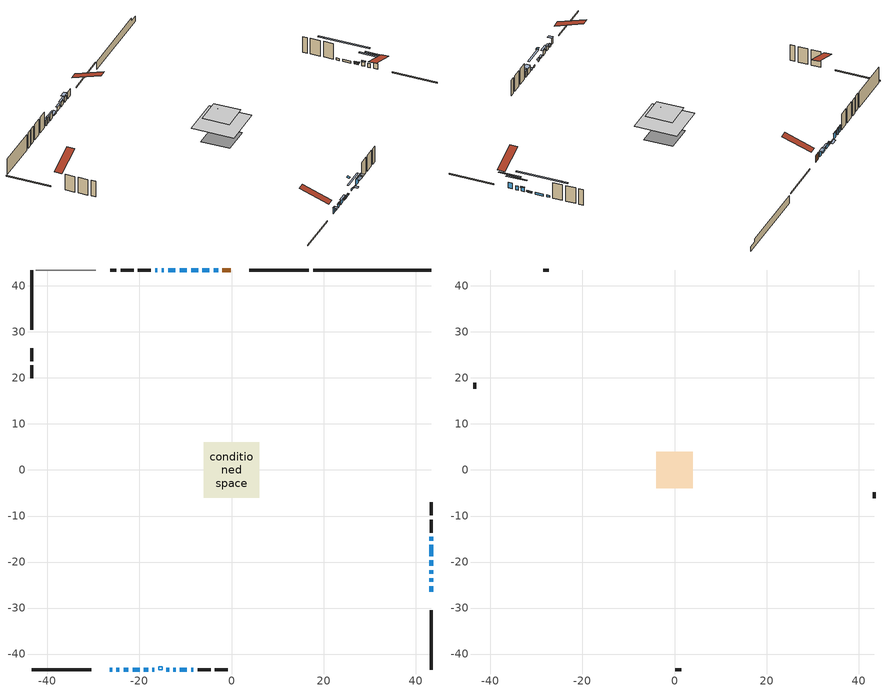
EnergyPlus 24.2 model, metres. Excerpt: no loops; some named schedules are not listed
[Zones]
conditioned space
 floor adiabatic (AdiabaticFloorConstruction): -6.07,-6.07 -6.07,6.07 6.07,6.07 6.07,-6.07 z2.8
 floor foundation (Slab1 construction): -4.17,-4.17 -4.17,4.17 4.17,4.17 4.17,-4.17 z-2.03
 wall outside (RimJoist1 construction): 16.83,43.46 3.9,43.46 / -43.46,-43.46 -30.53,-43.46 / -43.46,43.46 -43.46,30.53 / 43.46,-43.46 43.46,-30.53 z0.36:0.66
 wall outside (AdiabaticWallConstruction 1): -0.2,43.46 -1.99,43.46 z0.36:2.39
 wall outside (AdiabaticWallConstruction): -2.92,43.46 -3.88,43.46 z0.36:1.96; -26.43,-43.46 -25.92,-43.46 / 43.46,-26.43 43.46,-25.21 / -12.22,43.46 -13.74,43.46 / -14.67,43.46 -15.18,43.46 / -16.11,43.46 -16.62,43.46 / -11.23,-43.46 -9.7,-43.46 / -8.78,-43.46 -8.27,-43.46 z0.36:2.17; -25,-43.46 -24.38,-43.46 / -17.22,-43.46 -16.75,-43.46 z0.36:0.82; 43.46,-24.29 43.46,-23.52 / -4.81,43.46 -6.33,43.46 / -7.26,43.46 -8.79,43.46 / -23.46,-43.46 -22.44,-43.46 / -21.51,-43.46 -19.98,-43.46 / 43.46,-22.6 43.46,-21.78 z0.36:1.58; -19.06,-43.46 -18.14,-43.46 z0.36:0.72; 43.46,-20.85 43.46,-19.63 z0.36:0.77; -14.15,-43.46 -13.56,-43.46 / 43.46,-18.7 43.46,-16.26 / 43.46,-15.34 43.46,-14.52 z0.36:0.95; -9.71,43.46 -11.29,43.46 z0.36:0.67; -12.64,-43.46 -12.15,-43.46 z0.36:0.49
 wall outside (Wall1 construction): -17.55,43.46 -20.33,43.46 / -7.34,-43.46 -4.55,-43.46 / -43.46,26.43 -43.46,23.65 / 43.46,-13.59 43.46,-10.81 z0.36:5.24
 wall outside (Wall2 construction): -21.26,43.46 -24.1,43.46 / -3.63,-43.46 -0.79,-43.46 / -43.46,22.72 -43.46,19.88 / 43.46,-9.88 43.46,-7.04 z0.36:5.24
 wall foundation (FoundationWall1 construction): 17.76,43.46,-2.03 17.76,43.46,0.36 40.89,43.46,0.36 40.89,43.46,-0.51 43.46,43.46,-0.51 43.46,43.46,-2.03
 wall othersidecoefficients (Wall3 construction): -25.03,43.46 -26.34,43.46 z0.36:5.24
 wall adiabatic (Wall6 construction): -29.5,43.46 -42.53,43.46 z0.36:5.24
 window (WindowConstruction 17): -2.92,43.46 -3.88,43.46 z0.36:1.96
 window (WindowConstruction 5): -26.43,-43.46 -25.92,-43.46 z0.36:2.16
 window (WindowConstruction 6): -25,-43.46 -24.39,-43.46 z0.36:0.82
 window (WindowConstruction 7): 43.46,-26.43 43.46,-25.21 z0.36:2.16
 window (WindowConstruction 8): 43.46,-24.29 43.46,-23.52 z0.36:1.58
 window (WindowConstruction 9): -4.81,43.46 -6.33,43.46 z0.36:1.58
 window (WindowConstruction 10): -7.26,43.46 -8.79,43.46 z0.36:1.58
 window (WindowConstruction 11): -23.46,-43.46 -22.44,-43.46 z0.36:1.58
 window (WindowConstruction 12): -21.51,-43.46 -19.99,-43.46 z0.36:1.58
 window (WindowConstruction 13): -19.06,-43.46 -18.14,-43.46 z0.36:0.72
 window (WindowConstruction 14): -17.21,-43.46 -16.76,-43.46 z0.36:0.82
 window (WindowConstruction 15): 43.46,-22.59 43.46,-21.78 z0.36:1.58
 window (WindowConstruction 16): 43.46,-20.85 43.46,-19.63 z0.36:0.77
 window (WindowConstruction 20): -14.15,-43.46 -13.57,-43.46 z0.36:0.95
 window (WindowConstruction 21): 43.46,-18.7 43.46,-16.26 z0.36:0.95
 window (WindowConstruction 22): 43.46,-15.34 43.46,-14.52 z0.36:0.95
 window (WindowConstruction 18): -9.72,43.46 -11.29,43.46 z0.36:0.66
 window (WindowConstruction 19): -12.64,-43.46 -12.16,-43.46 z0.36:0.49
 window (WindowConstruction): -12.22,43.46 -13.74,43.46 z0.36:2.16
 window (WindowConstruction 1): -14.67,43.46 -15.18,43.46 z0.36:2.16
 window (WindowConstruction 2): -16.11,43.46 -16.62,43.46 z0.36:2.16
 window (WindowConstruction 3): -11.23,-43.46 -9.7,-43.46 z0.36:2.16
 window (WindowConstruction 4): -8.78,-43.46 -8.27,-43.46 z0.36:2.16
 door (Door): -0.2,43.46 -1.99,43.46 z0.36:2.39
 ceiling adiabatic (AdiabaticFloorConstruction): 6.07,-6.07 6.07,6.07 -6.07,6.07 -6.07,-6.07 z2.8
 roof outside (AdiabaticRoofConstruction): -15.08,-43.46,5.24 -15.08,-42.75,5.47 -15.83,-42.75,5.47 -15.83,-43.46,5.24
 skylight (SkylightConstruction): -15.08,-43.46,5.24 -15.08,-42.75,5.47 -15.83,-42.75,5.47 -15.83,-43.46,5.24
attic - vented
 floor to conditioned space (Floor1 construction Reversed): -3.92,-3.92 -3.92,3.92 3.92,3.92 3.92,-3.92 z5.24
 floor to conditioned space (Floor2 construction Reversed): -1.93,-1.93 -1.93,1.93 1.93,1.93 1.93,-1.93 z5.24
 wall outside (Wall4 construction): -27.27,43.46 -28.57,43.46 / 0.14,-43.46 1.44,-43.46 / -43.46,18.96 -43.46,17.66 / 43.46,-6.11 43.46,-4.81 z0.36:5.24
 roof outside (Roof1 construction): 0.73,43.46,5.24 0.73,34.97,8.07 2.97,34.97,8.07 2.97,43.46,5.24; -27.36,-43.46,5.24 -27.36,-34.97,8.07 -29.6,-34.97,8.07 -29.6,-43.46,5.24; -43.46,27.36,5.24 -34.97,27.36,8.07 -34.97,29.6,8.07 -43.46,29.6,5.24; 43.46,-27.36,5.24 34.97,-27.36,8.07 34.97,-29.6,8.07 43.46,-29.6,5.24
shading: -4.37,43.46 -2.43,43.46 -2.43,44.37 -4.37,44.37 z2.45; -25.74,-43.46 -26.61,-43.46 -26.61,-44.68 -25.74,-44.68 z2.34; -24.21,-43.46 -25.18,-43.46 -25.18,-43.87 -24.21,-43.87 z1; 43.46,-22.59 43.46,-29.05 43.87,-29.05 43.87,-22.59 z4.79; 43.46,-20.9 43.46,-26.91 43.87,-26.91 43.87,-20.9 z4.2; -6.94,43.46 -4.2,43.46 -4.2,43.87 -6.94,43.87 z2.19; -8.97,43.46 -7.08,43.46 -7.08,43.87 -8.97,43.87 z1.76; -22.26,-43.46 -23.64,-43.46 -23.64,-43.87 -22.26,-43.87 z1.76; -19.38,-43.46 -22.12,-43.46 -22.12,-43.87 -19.38,-43.87 z2.19; -17.96,-43.46 -19.24,-43.46 -19.24,-43.87 -17.96,-43.87 z0.9; -16.58,-43.46 -17.39,-43.46 -17.39,-43.87 -16.58,-43.87 z1; 43.46,-21.6 43.46,-22.77 43.87,-22.77 43.87,-21.6 z1.76; 43.46,-19.45 43.46,-21.03 43.87,-21.03 43.87,-19.45 z0.95; -10.64,-43.46 -17.08,-43.46 -17.08,-43.87 -10.64,-43.87 z3.87; 43.46,-10.9 43.46,-24.06 43.87,-24.06 43.87,-10.9 z6.31; 43.46,-9.16 43.46,-20.7 43.87,-20.7 43.87,-9.16 z6.31; -11.47,43.46 -9.54,43.46 -9.54,44.37 -11.47,44.37 z0.84; -11.98,-43.46 -12.82,-43.46 -12.82,-44.68 -11.98,-44.68 z0.67; -13.92,43.46 -12.04,43.46 -12.04,43.76 -13.92,43.76 z2.34; -15.36,43.46 -14.49,43.46 -14.49,43.87 -15.36,43.87 z2.34; -16.8,43.46 -15.93,43.46 -15.93,43.87 -16.8,43.87 z2.34; -9.52,-43.46 -11.41,-43.46 -11.41,-44.68 -9.52,-44.68 z2.34; -8.09,-43.46 -8.96,-43.46 -8.96,-44.68 -8.09,-44.68 z2.34
[Building]
Building 1: Terrain=Suburbs
[Site:Location]
Calgary Intl AP_AB: Latitude {deg}=51.11; Longitude {deg}=-114.02; Time Zone {hr}=-7; Elevation {m}=1084; Keep Site Location Information=Yes
[Site:GroundTemperature:Shallow]
0.326196, -1.55603, -1.70677, -0.813554, 2.7722, 6.34125, 9.43543, 11.3955, 11.562, 9.96783, 6.95256, 3.49299
[Site:WaterMainsTemperature]
Calculation Method=Schedule; Temperature Schedule=mains temperature schedule
[Material] Roughness=Rough; Thermal Absorptance=0.9
Name | Thickness {m} | Conductivity {W/m-K} | Density {kg/m3} | Specific Heat {J/kg-K} | Solar Absorptance | Visible Absorptance
asphalt or fiberglass shingles | 0.00635 | 0.162714 | 1121.4 | 1465.45 | 0.4 | 0.4
asphalt or fiberglass shingles 1 | 0.00635 | 0.162714 | 1121.4 | 1465.45 | 0.7 | 0.7
ceiling loosefill ins | 0.169333 | 0.0480833 | 16.02 | 1046.75 | 0.7 | 0.7
ceiling stud and cavity | 0.1397 | 0.143467 | 65.682 | 1177.47 | 0.7 | 0.7
ceiling stud and cavity 1 | 0.1397 | 0.170251 | 65.682 | 1177.47 | 0.7 | 0.7
concrete 4.0 in. | 0.1016 | 1.803125 | 2242.8 | 837.4 | 0.7 | 0.7
concrete 8.0 in. | 0.2032 | 1.803125 | 2242.8 | 837.4 | 0.7 | 0.7
door material | 0.04445 | 0.053851 | 512.64 | 1214.23 | 0.7 | 0.7
exterior vertical ins | 0.0480821 | 0.029427 | 32.04 | 1214.23 | 0.7 | 0.7
floor covering | 0.0127 | 0.0433444 | 54.468 | 1339.84 | 0.6 | 0.6
floor rigid ins; roof rigid ins; wall rigid ins 2 | 0.512978 | 0.029427 | 32.04 | 1214.23 | 0.7 | 0.7
floor stud and cavity | 0.1397 | 1.75129 | 37.0049 | 1207.88 | 0.7 | 0.7
furniture material conditioned space 1 | 0.1524 | 0.115458 | 640.8 | 1214.23 | 0.6 | 0.6
gypsum board | 0.0127 | 0.160291 | 801 | 837.4 | 0.6 | 0.6
gypsum board 1 | 0.0127 | 0.160291 | 801 | 837.4 | 0.7 | 0.7
osb sheathing 0.5 in. | 0.0127 | 0.115458 | 512.64 | 1214.23 | 0.7 | 0.7
osb sheathing 0.75 in. | 0.01905 | 0.115458 | 512.64 | 1214.23 | 0.7 | 0.7
osb sheathing 2.0 in. | 0.0508 | 0.115458 | 512.64 | 1214.23 | 0.7 | 0.7
rim joist rigid ins; wall rigid ins | 0.051816 | 0.029427 | 32.04 | 1214.23 | 0.7 | 0.7
rim joist stud and cavity | 0.0508 | 0.0440741 | 125.044 | 1163.47 | 0.6 | 0.6
roof stud and cavity | 0.18415 | 1.78685 | 37.0049 | 1207.88 | 0.6 | 0.6
wall rigid ins 1 | 0.051816 | 0.029427 | 32.04 | 1214.23 | 0.4 | 0.4
wall stud and cavity | 0.1397 | 0.207695 | 139.0536 | 1170.24 | 0.7 | 0.7
wall stud and cavity 1 | 0.1397 | 0.1959 | 139.0536 | 1170.24 | 0.7 | 0.7
wall stud and cavity 2 | 0.1397 | 0.258821 | 139.0536 | 1170.24 | 0.7 | 0.7
wall stud and cavity 3 | 0.0889 | 6.1454 | 50.32683 | 1063.81 | 0.6 | 0.6
wall stud and cavity 4 | 0.1397 | 0.16719 | 139.0536 | 1170.24 | 0.7 | 0.7
wall stud and cavity 5 | 0.0889 | 0.380278 | 52.3479 | 1209.89 | 0.7 | 0.7
wall stud and cavity 6 | 0.0889 | 0.391764 | 83.0341 | 1211.67 | 0.7 | 0.7
wood siding | 0.0254 | 0.102417 | 544.68 | 1172.36 | 0.4 | 0.4
wood siding 1 | 0.00254 | 0.102417 | 544.68 | 1172.36 | 0.4 | 0.4
wood siding 2; wood siding 3; wood siding 4 | 0.0254 | 0.102417 | 544.68 | 1172.36 | 0.7 | 0.7
[WindowMaterial:SimpleGlazingSystem]
Name | U-Factor {W/m2-K} | Solar Heat Gain Coefficient
SkylightMaterial | 2.29492 | 0.5893
WindowMaterial | 1.69034 | 0.58
WindowMaterial 1 | 2.76405 | 0.61
WindowMaterial 10 | 1.94983 | 0.44
WindowMaterial 11 | 2.46766 | 0.27
WindowMaterial 12 | 2.57895 | 0.26
WindowMaterial 13 | 2.76008 | 0.61
WindowMaterial 14 | 2.73736 | 0.54
WindowMaterial 15 | 2.557939 | 0.25
WindowMaterial 16 | 2.748152 | 0.38
WindowMaterial 17 | 2.76859 | 0.49
WindowMaterial 18 | 2.759508 | 0.44
WindowMaterial 2 | 2.77314 | 0.52
WindowMaterial 3 | 2.73566 | 0.55
WindowMaterial 4 | 2.77768 | 0.55
WindowMaterial 5 | 2.77825 | 0.56
WindowMaterial 6 | 1.36442 | 0.47
WindowMaterial 7 | 1.59154 | 0.38
WindowMaterial 8 | 1.43426 | 0.52
WindowMaterial 9 | 1.65741 | 0.41
[Construction]
AdiabaticFloorConstruction: floor stud and cavity, floor rigid ins, osb sheathing 0.75 in., floor covering
AdiabaticRoofConstruction: asphalt or fiberglass shingles 1, roof rigid ins, osb sheathing 0.75 in., roof stud and cavity
AdiabaticWallConstruction: wood siding 3, wall rigid ins 2, wall stud and cavity 5, gypsum board
AdiabaticWallConstruction 1: wood siding 4, wall rigid ins 2, wall stud and cavity 5, gypsum board
Door: door material
Floor1 construction Reversed: gypsum board, ceiling stud and cavity, ceiling loosefill ins
Floor2 construction Reversed: gypsum board, ceiling stud and cavity 1, ceiling loosefill ins
FoundationWall1 construction: concrete 8.0 in., gypsum board 1
furniture construction conditioned space 1: furniture material conditioned space 1
PartitionWallConstruction: gypsum board, wall stud and cavity 6, gypsum board
RimJoist1 construction: wood siding 2, rim joist rigid ins, osb sheathing 2.0 in., rim joist stud and cavity
Roof1 construction: asphalt or fiberglass shingles
SkylightConstruction: SkylightMaterial
Slab1 construction: concrete 4.0 in.
Wall1 construction: wood siding, wall rigid ins, osb sheathing 0.5 in., wall stud and cavity, gypsum board
Wall2 construction: wood siding, wall rigid ins, osb sheathing 0.5 in., wall stud and cavity 1, gypsum board
Wall3 construction: wall rigid ins 1, osb sheathing 0.5 in., wall stud and cavity 2, gypsum board
Wall4 construction: wood siding 1, wall stud and cavity 3
Wall6 construction: wall rigid ins 1, osb sheathing 0.5 in., wall stud and cavity 4, gypsum board
WindowConstruction; WindowConstruction 3: WindowMaterial
WindowConstruction 1; WindowConstruction 5: WindowMaterial 1
WindowConstruction 10; WindowConstruction 9: WindowMaterial 6
WindowConstruction 11: WindowMaterial 7
WindowConstruction 12: WindowMaterial 8
WindowConstruction 13: WindowMaterial 9
WindowConstruction 14: WindowMaterial 10
WindowConstruction 15: WindowMaterial 11
WindowConstruction 16: WindowMaterial 12
WindowConstruction 17: WindowMaterial 13
WindowConstruction 18: WindowMaterial 14
WindowConstruction 19: WindowMaterial 15
WindowConstruction 2; WindowConstruction 4: WindowMaterial 2
WindowConstruction 20: WindowMaterial 16
WindowConstruction 21: WindowMaterial 17
WindowConstruction 22: WindowMaterial 18
WindowConstruction 6: WindowMaterial 3
WindowConstruction 7: WindowMaterial 4
WindowConstruction 8: WindowMaterial 5
[Zone] Multiplier=1; Part of Total Floor Area=Yes
Name | Volume {m3}
attic - vented | 35.4239
conditioned space | 600.9
[Space]
Name | Zone | Volume {m3}
attic - vented 1 | attic - vented | 35.4239
conditioned space 1 | conditioned space | 600.9
[ZoneInfiltration:EffectiveLeakageArea]
infil attic - vented 1: Zone or Space=attic - vented 1; Schedule=Always On Discrete; Effective Air Leakage Area {cm2}=2611.63; Stack Coefficient=0.000535943; Wind Coefficient=1.56415e-05
[ZoneMixing]
whole house fan mix: Zone or Space=attic - vented; Schedule=Always On Continuous; Design Flow Rate Calculation Method=Flow/Zone; Design Flow Rate {m3/s}=0; Source Zone or Space=conditioned space
[SurfaceProperty:ExposedFoundationPerimeter]
Slab1: Exposed Perimeter Calculation Method=TotalExposedPerimeter; Total Exposed Perimeter {m}=25.704
[SurfaceProperty:OtherSideCoefficients]
other non-freezing space: Combined Convective/Radiative Film Coefficient {W/m2-K}=8.35; Constant Temperature Coefficient=1; External Dry-Bulb Temperature Coefficient=0; Ground Temperature Coefficient=0; Wind Speed Coefficient=0; Zone Air Temperature Coefficient=0; Constant Temperature Schedule=other non-freezing space; Previous Other Side Temperature Coefficient=0
[InternalMass] Zone or ZoneList=conditioned space; Space or SpaceList=conditioned space 1
Name | Construction | Surface Area {m2}
furniture mass conditioned space 1 | furniture construction conditioned space 1 | 86.7198
partition wall mass | PartitionWallConstruction | 216.799
[Lights]
interior lighting: Zone or ZoneList or Space or SpaceList=conditioned space 1; Schedule=interior lighting schedule; Design Level Calculation Method=LightingLevel; Lighting Level {W}=343.2; Return Air Fraction=0; Fraction Radiant=0.6; Fraction Visible=0.2; Fraction Replaceable=1
[People]
occupants: Zone or ZoneList or Space or SpaceList=conditioned space 1; Number of People Schedule=occupants schedule; Number of People Calculation Method=People; Number of People=3; Fraction Radiant=0.314171; Sensible Heat Fraction=0.56303; Activity Level Schedule=occupants activity schedule; Carbon Dioxide Generation Rate {m3/s-W}=0; Enable ASHRAE 55 Comfort Warnings=No; Mean Radiant Temperature Calculation Type=EnclosureAveraged
[ElectricEquipment] Zone or ZoneList or Space or SpaceList=conditioned space 1; Design Level Calculation Method=EquipmentLevel
Name | Schedule | Design Level {W} | Fraction Latent | Fraction Radiant | Fraction Lost
clothes dryer | clothes dryer schedule | 140.772 | 0.015 | 0.081 | 0.85
clothes washer | clothes washer schedule | 32.1985 | 0.03 | 0.162 | 0.7
cooking range | cooking range schedule | 208.969 | 0.08 | 0.432 | 0.2
dishwasher | dishwasher schedule | 66.8632 | 0.3 | 0.18 | 0.4
fridge | fridge schedule | 72.9452 | 0 | 0.6 | 0
mech vent bath fan 0 | mech vent bath fan 0 schedule | 50.2 | 0 | 0 | 1
mech vent bath fan 1 | mech vent bath fan 1 schedule | 50.2 | 0 | 0 | 1
mech vent house fan | mech vent house fan schedule | 0 | 0 | 0 | 1
mech vent house fan cfis | mech vent house fan cfis schedule | 0 | 0 | 0 | 0
mech vent range fan 0 | mech vent range fan 0 schedule | 57 | 0 | 0 | 1
misc plug loads | misc plug loads schedule | 494.7 | 0.045 | 0.513 | 0.1
whole house fan | Always On Discrete | 0 | 0 | 0 | 1
[OtherEquipment] Zone or ZoneList or Space or SpaceList=conditioned space 1; Design Level Calculation Method=EquipmentLevel
Name | Fuel Type | Schedule | Design Level {W} | Fraction Latent | Fraction Radiant | Fraction Lost
clothes dryer 1 | Electricity | clothes dryer schedule | 0 | 0.015 | 0.081 | 0.85
cooking range 1 | Electricity | cooking range schedule | 0 | 0.08 | 0.432 | 0.2
general water use latent | None | general water use schedule | 59.3978 | 1 | 0 | 0
general water use sensible | None | general water use schedule | -58.539 | 0 | 0.6 | 0
mech vent house fan latent load | None | Always On Discrete | 0 | 1 | 0 | 0
mech vent house fan sensible load | None | Always On Discrete | 0 | 0 | 0 | 0
water heater energy adjustment1 | NaturalGas | Always On Discrete | 0.01 | 0 | 0 | 1
[ZoneInfiltration:DesignFlowRate] Zone or ZoneList or Space or SpaceList=conditioned space 1; Schedule=Always On Discrete; Design Flow Rate Calculation Method=Flow/Zone; Design Flow Rate {m3/s}=0
infil flow; natural vent flow; whole house fan flow
[Foundation:Kiva]
Foundation Kiva 1: Initial Indoor Air Temperature {C}=18; Wall Height Above Grade {m}=0.359999; Wall Depth Below Slab {m}=0.2032; Custom Block Material Name 1=exterior vertical ins; Custom Block Depth 1 {m}=2.39; Custom Block X Position 1 {m}=0.2159; Custom Block Z Position 1 {m}=0
[Foundation:Kiva:Settings]
Soil Conductivity {W/m-K}=0.849921; Soil Density {kg/m3}=1842.3; Soil Specific Heat {J/kg-K}=418.7; Ground Solar Absorptivity=0.9; Ground Thermal Absorptivity=0.9; Ground Surface Roughness {m}=0.03; Far-Field Width {m}=40; Deep-Ground Boundary Condition=ZeroFlux; Deep-Ground Depth {m}=40; Minimum Cell Dimension {m}=0.2; Maximum Cell Growth Coefficient=3; Simulation Timestep=Timestep
[Exterior:Lights]
exterior lighting: Schedule=exterior lighting schedule; Design Level {W}=75.6
[Schedule:Constant]
Name | Hourly Value
Always On Continuous; mech vent house fan schedule; mech vent house fan cfis schedule; Always On Discrete | 1
other non-freezing space; fridge schedule | 0
occupants activity schedule | 117.228
[Schedule:Week:Daily]
interior lighting schedule Week Rule - Jan1-Jan27: interior lighting schedule day, interior lighting schedule day, interior lighting schedule day, interior lighting schedule day, interior lighting schedule day, interior lighting schedule day, interior lighting schedule day, interior lighting schedule default day, interior lighting schedule default day, interior lighting schedule default day, interior lighting schedule default day, interior lighting schedule default day
interior lighting schedule Week Rule - Jan28-Feb3: interior lighting schedule day, interior lighting schedule day, interior lighting schedule day, interior lighting schedule day, interior lighting schedule day 1, interior lighting schedule day 1, interior lighting schedule day 1, interior lighting schedule default day, interior lighting schedule default day, interior lighting schedule default day, interior lighting schedule default day, interior lighting schedule default day
interior lighting schedule Week Rule - Feb4-Feb24: interior lighting schedule day 1, interior lighting schedule day 1, interior lighting schedule day 1, interior lighting schedule day 1, interior lighting schedule day 1, interior lighting schedule day 1, interior lighting schedule day 1, interior lighting schedule default day, interior lighting schedule default day, interior lighting schedule default day, interior lighting schedule default day, interior lighting schedule default day
interior lighting schedule Week Rule - Feb25-Mar3: interior lighting schedule day 1, interior lighting schedule day 1, interior lighting schedule day 1, interior lighting schedule day 1, interior lighting schedule day 2, interior lighting schedule day 2, interior lighting schedule day 2, interior lighting schedule default day, interior lighting schedule default day, interior lighting schedule default day, interior lighting schedule default day, interior lighting schedule default day
interior lighting schedule Week Rule - Mar4-Mar31: interior lighting schedule day 2, interior lighting schedule day 2, interior lighting schedule day 2, interior lighting schedule day 2, interior lighting schedule day 2, interior lighting schedule day 2, interior lighting schedule day 2, interior lighting schedule default day, interior lighting schedule default day, interior lighting schedule default day, interior lighting schedule default day, interior lighting schedule default day
interior lighting schedule Week Rule - Apr1-Apr28: interior lighting schedule day 3, interior lighting schedule day 3, interior lighting schedule day 3, interior lighting schedule day 3, interior lighting schedule day 3, interior lighting schedule day 3, interior lighting schedule day 3, interior lighting schedule default day, interior lighting schedule default day, interior lighting schedule default day, interior lighting schedule default day, interior lighting schedule default day
interior lighting schedule Week Rule - Apr29-May5: interior lighting schedule day 3, interior lighting schedule day 3, interior lighting schedule day 4, interior lighting schedule day 4, interior lighting schedule day 4, interior lighting schedule day 4, interior lighting schedule day 4, interior lighting schedule default day, interior lighting schedule default day, interior lighting schedule default day, interior lighting schedule default day, interior lighting schedule default day
interior lighting schedule Week Rule - May6-May26: interior lighting schedule day 4, interior lighting schedule day 4, interior lighting schedule day 4, interior lighting schedule day 4, interior lighting schedule day 4, interior lighting schedule day 4, interior lighting schedule day 4, interior lighting schedule default day, interior lighting schedule default day, interior lighting schedule default day, interior lighting schedule default day, interior lighting schedule default day
interior lighting schedule Week Rule - May27-Jun2: interior lighting schedule day 4, interior lighting schedule day 4, interior lighting schedule day 4, interior lighting schedule day 4, interior lighting schedule day 4, interior lighting schedule day 5, interior lighting schedule day 5, interior lighting schedule default day, interior lighting schedule default day, interior lighting schedule default day, interior lighting schedule default day, interior lighting schedule default day
interior lighting schedule Week Rule - Jun3-Jun30: interior lighting schedule day 5, interior lighting schedule day 5, interior lighting schedule day 5, interior lighting schedule day 5, interior lighting schedule day 5, interior lighting schedule day 5, interior lighting schedule day 5, interior lighting schedule default day, interior lighting schedule default day, interior lighting schedule default day, interior lighting schedule default day, interior lighting schedule default day
interior lighting schedule Week Rule - Jul1-Jul28: interior lighting schedule day 6, interior lighting schedule day 6, interior lighting schedule day 6, interior lighting schedule day 6, interior lighting schedule day 6, interior lighting schedule day 6, interior lighting schedule day 6, interior lighting schedule default day, interior lighting schedule default day, interior lighting schedule default day, interior lighting schedule default day, interior lighting schedule default day
interior lighting schedule Week Rule - Jul29-Aug4: interior lighting schedule day 6, interior lighting schedule day 6, interior lighting schedule day 6, interior lighting schedule day 7, interior lighting schedule day 7, interior lighting schedule day 7, interior lighting schedule day 7, interior lighting schedule default day, interior lighting schedule default day, interior lighting schedule default day, interior lighting schedule default day, interior lighting schedule default day
interior lighting schedule Week Rule - Aug5-Aug25: interior lighting schedule day 7, interior lighting schedule day 7, interior lighting schedule day 7, interior lighting schedule day 7, interior lighting schedule day 7, interior lighting schedule day 7, interior lighting schedule day 7, interior lighting schedule default day, interior lighting schedule default day, interior lighting schedule default day, interior lighting schedule default day, interior lighting schedule default day
interior lighting schedule Week Rule - Aug26-Sep1: interior lighting schedule day 7, interior lighting schedule day 7, interior lighting schedule day 7, interior lighting schedule day 7, interior lighting schedule day 7, interior lighting schedule day 7, interior lighting schedule day 8, interior lighting schedule default day, interior lighting schedule default day, interior lighting schedule default day, interior lighting schedule default day, interior lighting schedule default day
interior lighting schedule Week Rule - Sep2-Sep29: interior lighting schedule day 8, interior lighting schedule day 8, interior lighting schedule day 8, interior lighting schedule day 8, interior lighting schedule day 8, interior lighting schedule day 8, interior lighting schedule day 8, interior lighting schedule default day, interior lighting schedule default day, interior lighting schedule default day, interior lighting schedule default day, interior lighting schedule default day
interior lighting schedule Week Rule - Sep30-Oct6: interior lighting schedule day 8, interior lighting schedule day 9, interior lighting schedule day 9, interior lighting schedule day 9, interior lighting schedule day 9, interior lighting schedule day 9, interior lighting schedule day 9, interior lighting schedule default day, interior lighting schedule default day, interior lighting schedule default day, interior lighting schedule default day, interior lighting schedule default day
interior lighting schedule Week Rule - Oct7-Oct27: interior lighting schedule day 9, interior lighting schedule day 9, interior lighting schedule day 9, interior lighting schedule day 9, interior lighting schedule day 9, interior lighting schedule day 9, interior lighting schedule day 9, interior lighting schedule default day, interior lighting schedule default day, interior lighting schedule default day, interior lighting schedule default day, interior lighting schedule default day
interior lighting schedule Week Rule - Oct28-Nov3: interior lighting schedule day 9, interior lighting schedule day 9, interior lighting schedule day 9, interior lighting schedule day 9, interior lighting schedule day 10, interior lighting schedule day 10, interior lighting schedule day 10, interior lighting schedule default day, interior lighting schedule default day, interior lighting schedule default day, interior lighting schedule default day, interior lighting schedule default day
interior lighting schedule Week Rule - Nov4-Nov24: interior lighting schedule day 10, interior lighting schedule day 10, interior lighting schedule day 10, interior lighting schedule day 10, interior lighting schedule day 10, interior lighting schedule day 10, interior lighting schedule day 10, interior lighting schedule default day, interior lighting schedule default day, interior lighting schedule default day, interior lighting schedule default day, interior lighting schedule default day
interior lighting schedule Week Rule - Nov25-Dec1: interior lighting schedule day 10, interior lighting schedule day 10, interior lighting schedule day 10, interior lighting schedule day 10, interior lighting schedule day 10, interior lighting schedule day 10, interior lighting schedule day 11, interior lighting schedule default day, interior lighting schedule default day, interior lighting schedule default day, interior lighting schedule default day, interior lighting schedule default day
interior lighting schedule Week Rule - Dec2-Dec31: interior lighting schedule day 11, interior lighting schedule day 11, interior lighting schedule day 11, interior lighting schedule day 11, interior lighting schedule day 11, interior lighting schedule day 11, interior lighting schedule day 11, interior lighting schedule default day, interior lighting schedule default day, interior lighting schedule default day, interior lighting schedule default day, interior lighting schedule default day
occupants schedule Week Rule - Jan1-Dec31: occupants schedule day, occupants schedule day, occupants schedule day, occupants schedule day, occupants schedule day, occupants schedule day, occupants schedule day, occupants schedule default day, occupants schedule default day, occupants schedule default day, occupants schedule default day, occupants schedule default day
clothes dryer schedule Week Rule - Jan1-Dec31: clothes dryer schedule day, clothes dryer schedule day, clothes dryer schedule day, clothes dryer schedule day, clothes dryer schedule day, clothes dryer schedule day, clothes dryer schedule day, clothes dryer schedule default day, clothes dryer schedule default day, clothes dryer schedule default day, clothes dryer schedule default day, clothes dryer schedule default day
clothes washer schedule Week Rule - Jan1-Dec31: clothes washer schedule day, clothes washer schedule day, clothes washer schedule day, clothes washer schedule day, clothes washer schedule day, clothes washer schedule day, clothes washer schedule day, clothes washer schedule default day, clothes washer schedule default day, clothes washer schedule default day, clothes washer schedule default day, clothes washer schedule default day
cooking range schedule Week Rule - Jan1-Dec31: cooking range schedule day, cooking range schedule day, cooking range schedule day, cooking range schedule day, cooking range schedule day, cooking range schedule day, cooking range schedule day, cooking range schedule default day, cooking range schedule default day, cooking range schedule default day, cooking range schedule default day, cooking range schedule default day
dishwasher schedule Week Rule - Jan1-Dec31: dishwasher schedule day, dishwasher schedule day, dishwasher schedule day, dishwasher schedule day, dishwasher schedule day, dishwasher schedule day, dishwasher schedule day, dishwasher schedule default day, dishwasher schedule default day, dishwasher schedule default day, dishwasher schedule default day, dishwasher schedule default day
mech vent bath fan 0 schedule Week Rule - Jan1-Dec31: mech vent bath fan 0 schedule day, mech vent bath fan 0 schedule day, mech vent bath fan 0 schedule day, mech vent bath fan 0 schedule day, mech vent bath fan 0 schedule day, mech vent bath fan 0 schedule day, mech vent bath fan 0 schedule day, mech vent bath fan 0 schedule default day, mech vent bath fan 0 schedule default day, mech vent bath fan 0 schedule default day, mech vent bath fan 0 schedule default day, mech vent bath fan 0 schedule default day
mech vent bath fan 1 schedule Week Rule - Jan1-Dec31: mech vent bath fan 1 schedule day, mech vent bath fan 1 schedule day, mech vent bath fan 1 schedule day, mech vent bath fan 1 schedule day, mech vent bath fan 1 schedule day, mech vent bath fan 1 schedule day, mech vent bath fan 1 schedule day, mech vent bath fan 1 schedule default day, mech vent bath fan 1 schedule default day, mech vent bath fan 1 schedule default day, mech vent bath fan 1 schedule default day, mech vent bath fan 1 schedule default day
mech vent range fan 0 schedule Week Rule - Jan1-Dec31: mech vent range fan 0 schedule day, mech vent range fan 0 schedule day, mech vent range fan 0 schedule day, mech vent range fan 0 schedule day, mech vent range fan 0 schedule day, mech vent range fan 0 schedule day, mech vent range fan 0 schedule day, mech vent range fan 0 schedule default day, mech vent range fan 0 schedule default day, mech vent range fan 0 schedule default day, mech vent range fan 0 schedule default day, mech vent range fan 0 schedule default day
misc plug loads schedule Week Rule - Jan1-Dec31: misc plug loads schedule day, misc plug loads schedule day, misc plug loads schedule day, misc plug loads schedule day, misc plug loads schedule day, misc plug loads schedule day, misc plug loads schedule day, misc plug loads schedule default day, misc plug loads schedule default day, misc plug loads schedule default day, misc plug loads schedule default day, misc plug loads schedule default day
general water use schedule Week Rule - Jan1-Dec31: general water use schedule day, general water use schedule day, general water use schedule day, general water use schedule day, general water use schedule day, general water use schedule day, general water use schedule day, general water use schedule default day, general water use schedule default day, general water use schedule default day, general water use schedule default day, general water use schedule default day
exterior lighting schedule Week Rule - Jan1-Jan27: exterior lighting schedule day, exterior lighting schedule day, exterior lighting schedule day, exterior lighting schedule day, exterior lighting schedule day, exterior lighting schedule day, exterior lighting schedule day, exterior lighting schedule default day, exterior lighting schedule default day, exterior lighting schedule default day, exterior lighting schedule default day, exterior lighting schedule default day
[Schedule:Year]
interior lighting schedule: interior lighting schedule Week Rule - Jan1-Jan27, 1, 1, 1, 27, interior lighting schedule Week Rule - Jan28-Feb3, 1, 28, 2, 3, interior lighting schedule Week Rule - Feb4-Feb24, 2, 4, 2, 24, interior lighting schedule Week Rule - Feb25-Mar3, 2, 25, 3, 3, interior lighting schedule Week Rule - Mar4-Mar31, 3, 4, 3, 31, interior lighting schedule Week Rule - Apr1-Apr28, 4, 1, 4, 28, interior lighting schedule Week Rule - Apr29-May5, 4, 29, 5, 5, interior lighting schedule Week Rule - May6-May26, 5, 6, 5, 26, interior lighting schedule Week Rule - May27-Jun2, 5, 27, 6, 2, interior lighting schedule Week Rule - Jun3-Jun30, 6, 3, 6, 30, interior lighting schedule Week Rule - Jul1-Jul28, 7, 1, 7, 28, interior lighting schedule Week Rule - Jul29-Aug4, 7, 29, 8, 4, interior lighting schedule Week Rule - Aug5-Aug25, 8, 5, 8, 25, interior lighting schedule Week Rule - Aug26-Sep1, 8, 26, 9, 1, interior lighting schedule Week Rule - Sep2-Sep29, 9, 2, 9, 29, interior lighting schedule Week Rule - Sep30-Oct6, 9, 30, 10, 6, interior lighting schedule Week Rule - Oct7-Oct27, 10, 7, 10, 27, interior lighting schedule Week Rule - Oct28-Nov3, 10, 28, 11, 3, interior lighting schedule Week Rule - Nov4-Nov24, 11, 4, 11, 24, interior lighting schedule Week Rule - Nov25-Dec1, 11, 25, 12, 1, interior lighting schedule Week Rule - Dec2-Dec31, 12, 2, 12, 31
occupants schedule: occupants schedule Week Rule - Jan1-Dec31, 1, 1, 12, 31
clothes dryer schedule: clothes dryer schedule Week Rule - Jan1-Dec31, 1, 1, 12, 31
clothes washer schedule: clothes washer schedule Week Rule - Jan1-Dec31, 1, 1, 12, 31
cooking range schedule: cooking range schedule Week Rule - Jan1-Dec31, 1, 1, 12, 31
dishwasher schedule: dishwasher schedule Week Rule - Jan1-Dec31, 1, 1, 12, 31
mech vent bath fan 0 schedule: mech vent bath fan 0 schedule Week Rule - Jan1-Dec31, 1, 1, 12, 31
mech vent bath fan 1 schedule: mech vent bath fan 1 schedule Week Rule - Jan1-Dec31, 1, 1, 12, 31
mech vent range fan 0 schedule: mech vent range fan 0 schedule Week Rule - Jan1-Dec31, 1, 1, 12, 31
misc plug loads schedule: misc plug loads schedule Week Rule - Jan1-Dec31, 1, 1, 12, 31
general water use schedule: general water use schedule Week Rule - Jan1-Dec31, 1, 1, 12, 31
exterior lighting schedule: exterior lighting schedule Week Rule - Jan1-Jan27, 1, 1, 1, 27, exterior lighting schedule Week Rule - Jan28-Feb3, 1, 28, 2, 3, exterior lighting schedule Week Rule - Feb4-Feb24, 2, 4, 2, 24, exterior lighting schedule Week Rule - Feb25-Mar3, 2, 25, 3, 3, exterior lighting schedule Week Rule - Mar4-Mar31, 3, 4, 3, 31, exterior lighting schedule Week Rule - Apr1-Apr28, 4, 1, 4, 28, exterior lighting schedule Week Rule - Apr29-May5, 4, 29, 5, 5, exterior lighting schedule Week Rule - May6-May26, 5, 6, 5, 26, exterior lighting schedule Week Rule - May27-Jun2, 5, 27, 6, 2, exterior lighting schedule Week Rule - Jun3-Jun30, 6, 3, 6, 30, exterior lighting schedule Week Rule - Jul1-Jul28, 7, 1, 7, 28, exterior lighting schedule Week Rule - Jul29-Aug4, 7, 29, 8, 4, exterior lighting schedule Week Rule - Aug5-Aug25, 8, 5, 8, 25, exterior lighting schedule Week Rule - Aug26-Sep1, 8, 26, 9, 1, exterior lighting schedule Week Rule - Sep2-Sep29, 9, 2, 9, 29, exterior lighting schedule Week Rule - Sep30-Oct6, 9, 30, 10, 6, exterior lighting schedule Week Rule - Oct7-Oct27, 10, 7, 10, 27, exterior lighting schedule Week Rule - Oct28-Nov3, 10, 28, 11, 3, exterior lighting schedule Week Rule - Nov4-Nov24, 11, 4, 11, 24, exterior lighting schedule Week Rule - Nov25-Dec1, 11, 25, 12, 1, exterior lighting schedule Week Rule - Dec2-Dec31, 12, 2, 12, 31
[Schedule:Compact]
mains temperature schedule: Through: 01/01, For: AllDays, Until: 24:00, 5.30611, Through: 01/02, For: AllDays, Until: 24:00, 5.24556, Through: 01/03, For: AllDays, Until: 24:00, 5.18611, Through: 01/04, For: AllDays, Until: 24:00, 5.12778, Through: 01/05, For: AllDays, Until: 24:00, 5.07, Through: 01/06, For: AllDays, Until: 24:00, 5.01278, Through: 01/07, For: AllDays, Until: 24:00, 4.95722, Through: 01/08, For: AllDays, Until: 24:00, 4.90222, Through: 01/09, For: AllDays, Until: 24:00, 4.84778, Through: 01/10, For: AllDays, Until: 24:00, 4.795, Through: 01/11, For: AllDays, Until: 24:00, 4.74278, Through: 01/12, For: AllDays, Until: 24:00, 4.69167, Through: 01/13, For: AllDays, Until: 24:00, 4.64111, Through: 01/14, For: AllDays, Until: 24:00, 4.59222, Through: 01/15, For: AllDays, Until: 24:00, 4.54389, Through: 01/16, For: AllDays, Until: 24:00, 4.49722, Through: 01/17, For: AllDays, Until: 24:00, 4.45111, Through: 01/18, For: AllDays, Until: 24:00, 4.40611, Through: 01/19, For: AllDays, Until: 24:00, 4.36222, Through: 01/20, For: AllDays, Until: 24:00, 4.32, Through: 01/21, For: AllDays, Until: 24:00, 4.27833, Through: 01/22, For: AllDays, Until: 24:00, 4.23778, Through: 01/23, For: AllDays, Until: 24:00, 4.19833, Through: 01/24, For: AllDays, Until: 24:00, 4.16056, Through: 01/25, For: AllDays, Until: 24:00, 4.12333, Through: 01/26, For: AllDays, Until: 24:00, 4.08778, Through: 01/27, For: AllDays, Until: 24:00, 4.05278, Through: 01/28, For: AllDays, Until: 24:00, 4.01944, Through: 01/29, For: AllDays, Until: 24:00, 3.98722, Through: 01/30, For: AllDays, Until: 24:00, 3.95611, Through: 01/31, For: AllDays, Until: 24:00, 3.92667, Through: 02/01, For: AllDays, Until: 24:00, 3.89778, Through: 02/02, For: AllDays, Until: 24:00, 3.87056, Through: 02/03, For: AllDays, Until: 24:00, 3.84444, Through: 02/04, For: AllDays, Until: 24:00, 3.82, Through: 02/05, For: AllDays, Until: 24:00, 3.79611, Through: 02/06, For: AllDays, Until: 24:00, 3.77389, Through: 02/07, For: AllDays, Until: 24:00, 3.75333, Through: 02/08, For: AllDays, Until: 24:00, 3.73333, Through: 02/09, For: AllDays, Until: 24:00, 3.715, Through: 02/10, For: AllDays, Until: 24:00, 3.69778, Through: 02/11, For: AllDays, Until: 24:00, 3.68222, Through: 02/12, For: AllDays, Until: 24:00, 3.66778, Through: 02/13, For: AllDays, Until: 24:00, 3.65444, Through: 02/14, For: AllDays, Until: 24:00, 3.64278, Through: 02/15, For: AllDays, Until: 24:00, 3.63222, Through: 02/16, For: AllDays, Until: 24:00, 3.62278, Through: 02/17, For: AllDays, Until: 24:00, 3.615, Through: 02/18, For: AllDays, Until: 24:00, 3.60833, Through: 02/19, For: AllDays, Until: 24:00, 3.60333, Through: 02/20, For: AllDays, Until: 24:00, 3.59944, Through: 02/21, For: AllDays, Until: 24:00, 3.59667, Through: 02/22, For: AllDays, Until: 24:00, 3.59556, Through: 02/23, For: AllDays, Until: 24:00, 3.59556, Through: 02/24, For: AllDays, Until: 24:00, 3.59722, Through: 02/25, For: AllDays, Until: 24:00, 3.6, Through: 02/26, For: AllDays, Until: 24:00, 3.60389, Through: 02/27, For: AllDays, Until: 24:00, 3.60944, Through: 02/28, For: AllDays, Until: 24:00, 3.61611, Through: 03/01, For: AllDays, Until: 24:00, 3.62444, Through: 03/02, For: AllDays, Until: 24:00, 3.63333, Through: 03/03, For: AllDays, Until: 24:00, 3.64444, Through: 03/04, For: AllDays, Until: 24:00, 3.65611, Through: 03/05, For: AllDays, Until: 24:00, 3.67, Through: 03/06, For: AllDays, Until: 24:00, 3.68444, Through: 03/07, For: AllDays, Until: 24:00, 3.70056, Through: 03/08, For: AllDays, Until: 24:00, 3.71778, Through: 03/09, For: AllDays, Until: 24:00, 3.73611, Through: 03/10, For: AllDays, Until: 24:00, 3.75611, Through: 03/11, For: AllDays, Until: 24:00, 3.77722, Through: 03/12, For: AllDays, Until: 24:00, 3.79944, Through: 03/13, For: AllDays, Until: 24:00, 3.82333, Through: 03/14, For: AllDays, Until: 24:00, 3.84833, Through: 03/15, For: AllDays, Until: 24:00, 3.87444, Through: 03/16, For: AllDays, Until: 24:00, 3.90222, Through: 03/17, For: AllDays, Until: 24:00, 3.93056, Through: 03/18, For: AllDays, Until: 24:00, 3.96056, Through: 03/19, For: AllDays, Until: 24:00, 3.99167, Through: 03/20, For: AllDays, Until: 24:00, 4.02444, Through: 03/21, For: AllDays, Until: 24:00, 4.05778, Through: 03/22, For: AllDays, Until: 24:00, 4.09278, Through: 03/23, For: AllDays, Until: 24:00, 4.12833, Through: 03/24, For: AllDays, Until: 24:00, 4.16556, Through: 03/25, For: AllDays, Until: 24:00, 4.20389, Through: 03/26, For: AllDays, Until: 24:00, 4.24333, Through: 03/27, For: AllDays, Until: 24:00, 4.28389, Through: 03/28, For: AllDays, Until: 24:00, 4.32611, Through: 03/29, For: AllDays, Until: 24:00, 4.36889, Through: 03/30, For: AllDays, Until: 24:00, 4.41278, Through: 03/31, For: AllDays, Until: 24:00, 4.45778, Through: 04/01, For: AllDays, Until: 24:00, 4.50389, Through: 04/02, For: AllDays, Until: 24:00, 4.55111, Through: 04/03, For: AllDays, Until: 24:00, 4.59944, Through: 04/04, For: AllDays, Until: 24:00, 4.64833, Through: 04/05, For: AllDays, Until: 24:00, 4.69889, Through: 04/06, For: AllDays, Until: 24:00, 4.75, Through: 04/07, For: AllDays, Until: 24:00, 4.80222, Through: 04/08, For: AllDays, Until: 24:00, 4.85556, Through: 04/09, For: AllDays, Until: 24:00, 4.91, Through: 04/10, For: AllDays, Until: 24:00, 4.965, Through: 04/11, For: AllDays, Until: 24:00, 5.02111, Through: 04/12, For: AllDays, Until: 24:00, 5.07833, Through: 04/13, For: AllDays, Until: 24:00, 5.13611, Through: 04/14, For: AllDays, Until: 24:00, 5.195, Through: 04/15, For: AllDays, Until: 24:00, 5.25444, Through: 04/16, For: AllDays, Until: 24:00, 5.315, Through: 04/17, For: AllDays, Until: 24:00, 5.37611, Through: 04/18, For: AllDays, Until: 24:00, 5.43833, Through: 04/19, For: AllDays, Until: 24:00, 5.50111, Through: 04/20, For: AllDays, Until: 24:00, 5.565, Through: 04/21, For: AllDays, Until: 24:00, 5.62944, Through: 04/22, For: AllDays, Until: 24:00, 5.69444, Through: 04/23, For: AllDays, Until: 24:00, 5.76, Through: 04/24, For: AllDays, Until: 24:00, 5.82667, Through: 04/25, For: AllDays, Until: 24:00, 5.89389, Through: 04/26, For: AllDays, Until: 24:00, 5.96167, Through: 04/27, For: AllDays, Until: 24:00, 6.03056, Through: 04/28, For: AllDays, Until: 24:00, 6.09944, Through: 04/29, For: AllDays, Until: 24:00, 6.16944, Through: 04/30, For: AllDays, Until: 24:00, 6.23944, Through: 05/01, For: AllDays, Until: 24:00, 6.31056, Through: 05/02, For: AllDays, Until: 24:00, 6.38167, Through: 05/03, For: AllDays, Until: 24:00, 6.45333, Through: 05/04, For: AllDays, Until: 24:00, 6.52611, Through: 05/05, For: AllDays, Until: 24:00, 6.59889, Through: 05/06, For: AllDays, Until: 24:00, 6.67167, Through: 05/07, For: AllDays, Until: 24:00, 6.74556, Through: 05/08, For: AllDays, Until: 24:00, 6.81944, Through: 05/09, For: AllDays, Until: 24:00, 6.89389, Through: 05/10, For: AllDays, Until: 24:00, 6.96889, Through: 05/11, For: AllDays, Until: 24:00, 7.04389, Through: 05/12, For: AllDays, Until: 24:00, 7.11944, Through: 05/13, For: AllDays, Until: 24:00, 7.195, Through: 05/14, For: AllDays, Until: 24:00, 7.27111, Through: 05/15, For: AllDays, Until: 24:00, 7.34722, Through: 05/16, For: AllDays, Until: 24:00, 7.42389, Through: 05/17, For: AllDays, Until: 24:00, 7.50056, Through: 05/18, For: AllDays, Until: 24:00, 7.57722, Through: 05/19, For: AllDays, Until: 24:00, 7.65444, Through: 05/20, For: AllDays, Until: 24:00, 7.73167, Through: 05/21, For: AllDays, Until: 24:00, 7.80889, Through: 05/22, For: AllDays, Until: 24:00, 7.88611, Through: 05/23, For: AllDays, Until: 24:00, 7.96333, Through: 05/24, For: AllDays, Until: 24:00, 8.04111, Through: 05/25, For: AllDays, Until: 24:00, 8.11833, Through: 05/26, For: AllDays, Until: 24:00, 8.19611, Through: 05/27, For: AllDays, Until: 24:00, 8.27333, Through: 05/28, For: AllDays, Until: 24:00, 8.35056, Through: 05/29, For: AllDays, Until: 24:00, 8.42778, Through: 05/30, For: AllDays, Until: 24:00, 8.505, Through: 05/31, For: AllDays, Until: 24:00, 8.58222, Through: 06/01, For: AllDays, Until: 24:00, 8.65889, Through: 06/02, For: AllDays, Until: 24:00, 8.73556, Through: 06/03, For: AllDays, Until: 24:00, 8.81222, Through: 06/04, For: AllDays, Until: 24:00, 8.88889, Through: 06/05, For: AllDays, Until: 24:00, 8.965, Through: 06/06, For: AllDays, Until: 24:00, 9.04056, Through: 06/07, For: AllDays, Until: 24:00, 9.11611, Through: 06/08, For: AllDays, Until: 24:00, 9.19167, Through: 06/09, For: AllDays, Until: 24:00, 9.26667, Through: 06/10, For: AllDays, Until: 24:00, 9.34111, Through: 06/11, For: AllDays, Until: 24:00, 9.41556, Through: 06/12, For: AllDays, Until: 24:00, 9.48889, Through: 06/13, For: AllDays, Until: 24:00, 9.56278, Through: 06/14, For: AllDays, Until: 24:00, 9.63556, Through: 06/15, For: AllDays, Until: 24:00, 9.70833, Through: 06/16, For: AllDays, Until: 24:00, 9.78, Through: 06/17, For: AllDays, Until: 24:00, 9.85167, Through: 06/18, For: AllDays, Until: 24:00, 9.92278, Through: 06/19, For: AllDays, Until: 24:00, 9.99333, Through: 06/20, For: AllDays, Until: 24:00, 10.0633, Through: 06/21, For: AllDays, Until: 24:00, 10.1328, Through: 06/22, For: AllDays, Until: 24:00, 10.2011, Through: 06/23, For: AllDays, Until: 24:00, 10.2694, Through: 06/24, For: AllDays, Until: 24:00, 10.3367, Through: 06/25, For: AllDays, Until: 24:00, 10.4039, Through: 06/26, For: AllDays, Until: 24:00, 10.47, Through: 06/27, For: AllDays, Until: 24:00, 10.5356, Through: 06/28, For: AllDays, Until: 24:00, 10.6, Through: 06/29, For: AllDays, Until: 24:00, 10.6639, Through: 06/30, For: AllDays, Until: 24:00, 10.7272, Through: 07/01, For: AllDays, Until: 24:00, 10.7894, Through: 07/02, For: AllDays, Until: 24:00, 10.8511, Through: 07/03, For: AllDays, Until: 24:00, 10.9122, Through: 07/04, For: AllDays, Until: 24:00, 10.9722, Through: 07/05, For: AllDays, Until: 24:00, 11.0311, Through: 07/06, For: AllDays, Until: 24:00, 11.0894, Through: 07/07, For: AllDays, Until: 24:00, 11.1467, Through: 07/08, For: AllDays, Until: 24:00, 11.2033, Through: 07/09, For: AllDays, Until: 24:00, 11.2589, Through: 07/10, For: AllDays, Until: 24:00, 11.3133, Through: 07/11, For: AllDays, Until: 24:00, 11.3672, Through: 07/12, For: AllDays, Until: 24:00, 11.42, Through: 07/13, For: AllDays, Until: 24:00, 11.4717, Through: 07/14, For: AllDays, Until: 24:00, 11.5222, Through: 07/15, For: AllDays, Until: 24:00, 11.5717, Through: 07/16, For: AllDays, Until: 24:00, 11.6206, Through: 07/17, For: AllDays, Until: 24:00, 11.6683, Through: 07/18, For: AllDays, Until: 24:00, 11.715, Through: 07/19, For: AllDays, Until: 24:00, 11.76, Through: 07/20, For: AllDays, Until: 24:00, 11.8044, Through: 07/21, For: AllDays, Until: 24:00, 11.8478, Through: 07/22, For: AllDays, Until: 24:00, 11.89, Through: 07/23, For: AllDays, Until: 24:00, 11.9311, Through: 07/24, For: AllDays, Until: 24:00, 11.9711, Through: 07/25, For: AllDays, Until: 24:00, 12.01, Through: 07/26, For: AllDays, Until: 24:00, 12.0478, Through: 07/27, For: AllDays, Until: 24:00, 12.0839, Through: 07/28, For: AllDays, Until: 24:00, 12.1194, Through: 07/29, For: AllDays, Until: 24:00, 12.1533, Through: 07/30, For: AllDays, Until: 24:00, 12.1861, Through: 07/31, For: AllDays, Until: 24:00, 12.2178, Through: 08/01, For: AllDays, Until: 24:00, 12.2483, Through: 08/02, For: AllDays, Until: 24:00, 12.2778, Through: 08/03, For: AllDays, Until: 24:00, 12.3056, Through: 08/04, For: AllDays, Until: 24:00, 12.3322, Through: 08/05, For: AllDays, Until: 24:00, 12.3578, Through: 08/06, For: AllDays, Until: 24:00, 12.3822, Through: 08/07, For: AllDays, Until: 24:00, 12.405, Through: 08/08, For: AllDays, Until: 24:00, 12.4267, Through: 08/09, For: AllDays, Until: 24:00, 12.4472, Through: 08/10, For: AllDays, Until: 24:00, 12.4661, Through: 08/11, For: AllDays, Until: 24:00, 12.4839, Through: 08/12, For: AllDays, Until: 24:00, 12.5006, Through: 08/13, For: AllDays, Until: 24:00, 12.5156, Through: 08/14, For: AllDays, Until: 24:00, 12.5294, Through: 08/15, For: AllDays, Until: 24:00, 12.5422, Through: 08/16, For: AllDays, Until: 24:00, 12.5533, Through: 08/17, For: AllDays, Until: 24:00, 12.5633, Through: 08/18, For: AllDays, Until: 24:00, 12.5722, Through: 08/19, For: AllDays, Until: 24:00, 12.5794, Through: 08/20, For: AllDays, Until: 24:00, 12.585, Through: 08/21, For: AllDays, Until: 24:00, 12.59, Through: 08/22, For: AllDays, Until: 24:00, 12.5933, Through: 08/23, For: AllDays, Until: 24:00, 12.595, Through: 08/24, For: AllDays, Until: 24:00, 12.5961, Through: 08/25, For: AllDays, Until: 24:00, 12.595, Through: 08/26, For: AllDays, Until: 24:00, 12.5933, Through: 08/27, For: AllDays, Until: 24:00, 12.59, Through: 08/28, For: AllDays, Until: 24:00, 12.585, Through: 08/29, For: AllDays, Until: 24:00, 12.5789, Through: 08/30, For: AllDays, Until: 24:00, 12.5717, Through: 08/31, For: AllDays, Until: 24:00, 12.5633, Through: 09/01, For: AllDays, Until: 24:00, 12.5533, Through: 09/02, For: AllDays, Until: 24:00, 12.5417, Through: 09/03, For: AllDays, Until: 24:00, 12.5289, Through: 09/04, For: AllDays, Until: 24:00, 12.515, Through: 09/05, For: AllDays, Until: 24:00, 12.5, Through: 09/06, For: AllDays, Until: 24:00, 12.4833, Through: 09/07, For: AllDays, Until: 24:00, 12.4656, Through: 09/08, For: AllDays, Until: 24:00, 12.4467, Through: 09/09, For: AllDays, Until: 24:00, 12.4261, Through: 09/10, For: AllDays, Until: 24:00, 12.4044, Through: 09/11, For: AllDays, Until: 24:00, 12.3811, Through: 09/12, For: AllDays, Until: 24:00, 12.3572, Through: 09/13, For: AllDays, Until: 24:00, 12.3317, Through: 09/14, For: AllDays, Until: 24:00, 12.3044, Through: 09/15, For: AllDays, Until: 24:00, 12.2767, Through: 09/16, For: AllDays, Until: 24:00, 12.2472, Through: 09/17, For: AllDays, Until: 24:00, 12.2167, Through: 09/18, For: AllDays, Until: 24:00, 12.185, Through: 09/19, For: AllDays, Until: 24:00, 12.1522, Through: 09/20, For: AllDays, Until: 24:00, 12.1183, Through: 09/21, For: AllDays, Until: 24:00, 12.0828, Through: 09/22, For: AllDays, Until: 24:00, 12.0461, Through: 09/23, For: AllDays, Until: 24:00, 12.0089, Through: 09/24, For: AllDays, Until: 24:00, 11.97, Through: 09/25, For: AllDays, Until: 24:00, 11.93, Through: 09/26, For: AllDays, Until: 24:00, 11.8889, Through: 09/27, For: AllDays, Until: 24:00, 11.8467, Through: 09/28, For: AllDays, Until: 24:00, 11.8033, Through: 09/29, For: AllDays, Until: 24:00, 11.7589, Through: 09/30, For: AllDays, Until: 24:00, 11.7133, Through: 10/01, For: AllDays, Until: 24:00, 11.6667, Through: 10/02, For: AllDays, Until: 24:00, 11.6189, Through: 10/03, For: AllDays, Until: 24:00, 11.5706, Through: 10/04, For: AllDays, Until: 24:00, 11.5206, Through: 10/05, For: AllDays, Until: 24:00, 11.47, Through: 10/06, For: AllDays, Until: 24:00, 11.4183, Through: 10/07, For: AllDays, Until: 24:00, 11.3656, Through: 10/08, For: AllDays, Until: 24:00, 11.3117, Through: 10/09, For: AllDays, Until: 24:00, 11.2572, Through: 10/10, For: AllDays, Until: 24:00, 11.2017, Through: 10/11, For: AllDays, Until: 24:00, 11.145, Through: 10/12, For: AllDays, Until: 24:00, 11.0878, Through: 10/13, For: AllDays, Until: 24:00, 11.0294, Through: 10/14, For: AllDays, Until: 24:00, 10.97, Through: 10/15, For: AllDays, Until: 24:00, 10.91, Through: 10/16, For: AllDays, Until: 24:00, 10.8494, Through: 10/17, For: AllDays, Until: 24:00, 10.7878, Through: 10/18, For: AllDays, Until: 24:00, 10.725, Through: 10/19, For: AllDays, Until: 24:00, 10.6617, Through: 10/20, For: AllDays, Until: 24:00, 10.5978, Through: 10/21, For: AllDays, Until: 24:00, 10.5333, Through: 10/22, For: AllDays, Until: 24:00, 10.4678, Through: 10/23, For: AllDays, Until: 24:00, 10.4017, Through: 10/24, For: AllDays, Until: 24:00, 10.3344, Through: 10/25, For: AllDays, Until: 24:00, 10.2672, Through: 10/26, For: AllDays, Until: 24:00, 10.1989, Through: 10/27, For: AllDays, Until: 24:00, 10.1306, Through: 10/28, For: AllDays, Until: 24:00, 10.0611, Through: 10/29, For: AllDays, Until: 24:00, 9.99111, Through: 10/30, For: AllDays, Until: 24:00, 9.92056, Through: 10/31, For: AllDays, Until: 24:00, 9.84944, Through: 11/01, For: AllDays, Until: 24:00, 9.77778, Through: 11/02, For: AllDays, Until: 24:00, 9.70556, Through: 11/03, For: AllDays, Until: 24:00, 9.63333, Through: 11/04, For: AllDays, Until: 24:00, 9.56, Through: 11/05, For: AllDays, Until: 24:00, 9.48667, Through: 11/06, For: AllDays, Until: 24:00, 9.41278, Through: 11/07, For: AllDays, Until: 24:00, 9.33889, Through: 11/08, For: AllDays, Until: 24:00, 9.26389, Through: 11/09, For: AllDays, Until: 24:00, 9.18889, Through: 11/10, For: AllDays, Until: 24:00, 9.11389, Through: 11/11, For: AllDays, Until: 24:00, 9.03833, Through: 11/12, For: AllDays, Until: 24:00, 8.96222, Through: 11/13, For: AllDays, Until: 24:00, 8.88611, Through: 11/14, For: AllDays, Until: 24:00, 8.81, Through: 11/15, For: AllDays, Until: 24:00, 8.73333, Through: 11/16, For: AllDays, Until: 24:00, 8.65667, Through: 11/17, For: AllDays, Until: 24:00, 8.57944, Through: 11/18, For: AllDays, Until: 24:00, 8.50278, Through: 11/19, For: AllDays, Until: 24:00, 8.42556, Through: 11/20, For: AllDays, Until: 24:00, 8.34833, Through: 11/21, For: AllDays, Until: 24:00, 8.27056, Through: 11/22, For: AllDays, Until: 24:00, 8.19333, Through: 11/23, For: AllDays, Until: 24:00, 8.11611, Through: 11/24, For: AllDays, Until: 24:00, 8.03833, Through: 11/25, For: AllDays, Until: 24:00, 7.96111, Through: 11/26, For: AllDays, Until: 24:00, 7.88389, Through: 11/27, For: AllDays, Until: 24:00, 7.80611, Through: 11/28, For: AllDays, Until: 24:00, 7.72889, Through: 11/29, For: AllDays, Until: 24:00, 7.65222, Through: 11/30, For: AllDays, Until: 24:00, 7.575, Through: 12/01, For: AllDays, Until: 24:00, 7.49833, Through: 12/02, For: AllDays, Until: 24:00, 7.42167, Through: 12/03, For: AllDays, Until: 24:00, 7.345, Through: 12/04, For: AllDays, Until: 24:00, 7.26889, Through: 12/05, For: AllDays, Until: 24:00, 7.19278, Through: 12/06, For: AllDays, Until: 24:00, 7.11722, Through: 12/07, For: AllDays, Until: 24:00, 7.04167, Through: 12/08, For: AllDays, Until: 24:00, 6.96667, Through: 12/09, For: AllDays, Until: 24:00, 6.89167, Through: 12/10, For: AllDays, Until: 24:00, 6.81722, Through: 12/11, For: AllDays, Until: 24:00, 6.74333, Through: 12/12, For: AllDays, Until: 24:00, 6.66944, Through: 12/13, For: AllDays, Until: 24:00, 6.59611, Through: 12/14, For: AllDays, Until: 24:00, 6.52333, Through: 12/15, For: AllDays, Until: 24:00, 6.45111, Through: 12/16, For: AllDays, Until: 24:00, 6.37944, Through: 12/17, For: AllDays, Until: 24:00, 6.30778, Through: 12/18, For: AllDays, Until: 24:00, 6.23722, Through: 12/19, For: AllDays, Until: 24:00, 6.16667, Through: 12/20, For: AllDays, Until: 24:00, 6.09722, Through: 12/21, For: AllDays, Until: 24:00, 6.02833, Through: 12/22, For: AllDays, Until: 24:00, 5.95944, Through: 12/23, For: AllDays, Until: 24:00, 5.89167, Through: 12/24, For: AllDays, Until: 24:00, 5.82444, Through: 12/25, For: AllDays, Until: 24:00, 5.75833, Through: 12/26, For: AllDays, Until: 24:00, 5.69222, Through: 12/27, For: AllDays, Until: 24:00, 5.62722, Through: 12/28, For: AllDays, Until: 24:00, 5.56278, Through: 12/29, For: AllDays, Until: 24:00, 5.49889, Through: 12/30, For: AllDays, Until: 24:00, 5.43611, Through: 12/31, For: AllDays, Until: 24:00, 5.37444
